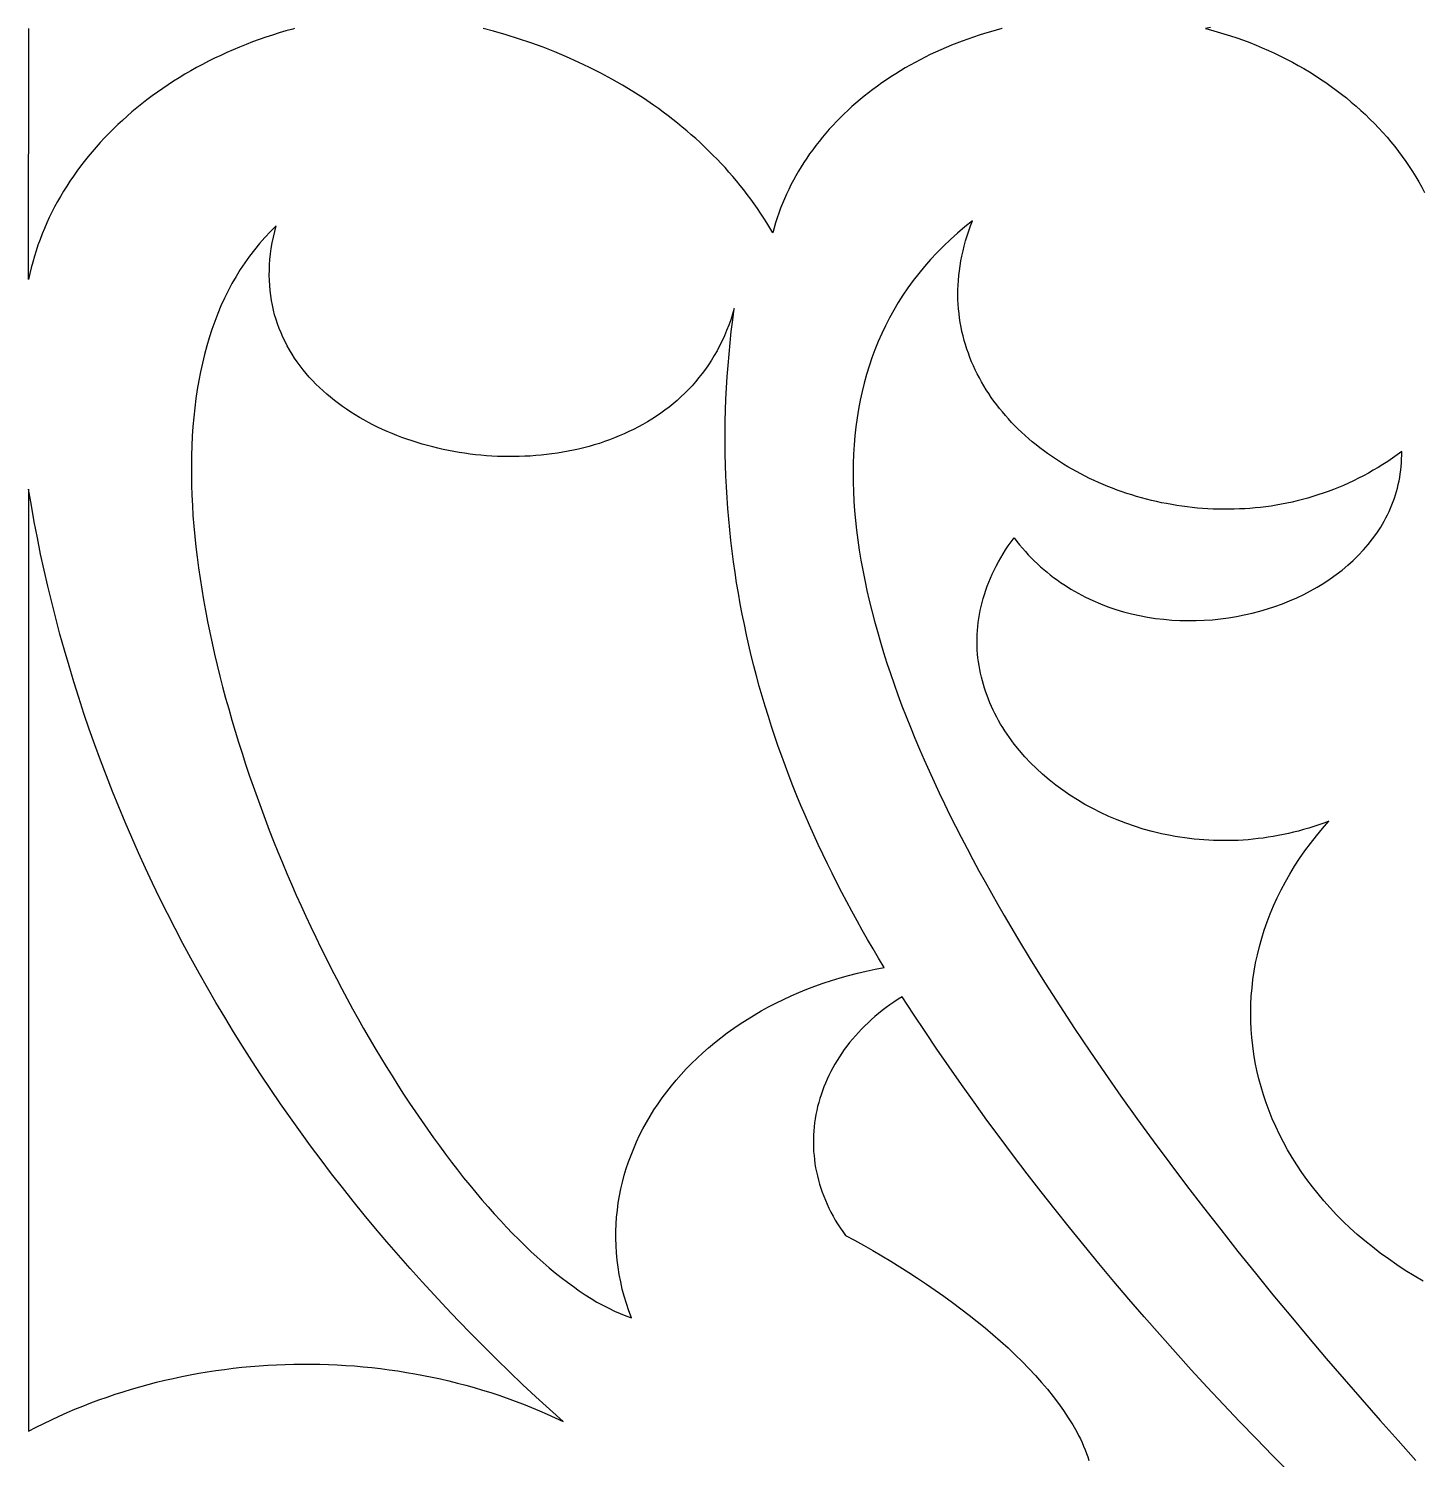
# Model space of a CAD drawing. Extents: x -4950 to -2150, y -1354 to 1346.
# Drawn here: x -3148.6 to -3002.2, y -154.7 to -4.4 of the extents above; entities that cross this region are included whole.
import ezdxf

# ---------------------------------------------------------------- set-up
doc = ezdxf.new("R2010")
doc.units = 0
doc.layers.add('LAYER_1', color=18, linetype='CONTINUOUS')

msp = doc.modelspace()

# ---------------------------------------------------------------- linework, layer by layer
at = {"layer": 'LAYER_1'}
for points in [[(-3120.69, -4.38), (-3120.85, -4.43), (-3121.58, -4.63), (-3122.29, -4.84), (-3123, -5.07), (-3123.71, -5.3), (-3124.41, -5.54), (-3125.1, -5.79), (-3125.78, -6.05), (-3126.46, -6.33), (-3127.12, -6.61), (-3127.79, -6.9), (-3128.44, -7.2), (-3129.09, -7.5), (-3129.72, -7.82), (-3130.35, -8.15), (-3130.98, -8.48), (-3131.59, -8.83), (-3132.2, -9.18), (-3132.79, -9.54), (-3133.38, -9.91), (-3133.96, -10.28), (-3134.53, -10.67), (-3135.09, -11.06), (-3135.65, -11.46), (-3136.19, -11.87), (-3136.73, -12.28), (-3137.25, -12.71), (-3137.77, -13.14), (-3138.27, -13.58), (-3138.77, -14.02), (-3139.25, -14.47), (-3139.73, -14.93), (-3140.2, -15.4), (-3140.65, -15.87), (-3141.1, -16.35), (-3141.53, -16.83), (-3141.95, -17.32), (-3142.37, -17.82), (-3142.77, -18.33), (-3143.16, -18.83), (-3143.54, -19.35), (-3143.91, -19.87), (-3144.27, -20.4), (-3144.61, -20.93), (-3144.95, -21.47), (-3145.27, -22.01), (-3145.58, -22.56), (-3145.88, -23.11), (-3146.17, -23.67), (-3146.44, -24.23), (-3146.7, -24.8), (-3146.95, -25.38), (-3147.19, -25.95), (-3147.41, -26.53), (-3147.63, -27.12), (-3147.82, -27.71), (-3148.01, -28.3), (-3148.18, -28.9), (-3148.34, -29.5), (-3148.48, -30.11), (-3148.62, -30.72), (-3148.61, -4.38)], [(-3046.35, -4.38), (-3046.38, -4.39), (-3046.98, -4.55), (-3047.59, -4.72), (-3048.19, -4.9), (-3048.78, -5.08), (-3049.37, -5.28), (-3049.96, -5.48), (-3050.54, -5.69), (-3051.11, -5.91), (-3051.68, -6.13), (-3052.24, -6.37), (-3052.8, -6.61), (-3053.35, -6.86), (-3053.9, -7.12), (-3054.44, -7.38), (-3054.97, -7.65), (-3055.49, -7.93), (-3056.01, -8.22), (-3056.53, -8.51), (-3057.03, -8.82), (-3057.53, -9.12), (-3058.03, -9.44), (-3058.51, -9.76), (-3058.99, -10.09), (-3059.46, -10.43), (-3059.93, -10.77), (-3060.38, -11.12), (-3060.83, -11.48), (-3061.27, -11.84), (-3061.71, -12.21), (-3062.13, -12.58), (-3062.55, -12.97), (-3062.96, -13.35), (-3063.36, -13.75), (-3063.75, -14.15), (-3064.13, -14.55), (-3064.51, -14.96), (-3064.88, -15.38), (-3065.23, -15.8), (-3065.58, -16.23), (-3065.92, -16.66), (-3066.25, -17.1), (-3066.57, -17.55), (-3066.88, -18), (-3067.18, -18.45), (-3067.47, -18.91), (-3067.75, -19.37), (-3068.02, -19.84), (-3068.28, -20.32), (-3068.53, -20.8), (-3068.77, -21.28), (-3069, -21.77), (-3069.22, -22.26), (-3069.43, -22.76), (-3069.63, -23.26), (-3069.81, -23.76), (-3069.99, -24.27), (-3070.15, -24.79), (-3070.31, -25.31), (-3070.45, -25.83), (-3070.75, -25.31), (-3071.07, -24.8), (-3071.39, -24.29), (-3071.72, -23.78), (-3072.06, -23.28), (-3072.4, -22.79), (-3072.76, -22.29), (-3073.12, -21.81), (-3073.49, -21.33), (-3073.87, -20.85), (-3074.26, -20.38), (-3074.65, -19.91), (-3075.05, -19.45), (-3075.46, -18.99), (-3075.88, -18.54), (-3076.3, -18.1), (-3076.74, -17.66), (-3077.18, -17.22), (-3077.62, -16.79), (-3078.08, -16.36), (-3078.54, -15.94), (-3079, -15.53), (-3079.48, -15.12), (-3079.96, -14.72), (-3080.45, -14.32), (-3080.94, -13.93), (-3081.44, -13.54), (-3081.95, -13.16), (-3082.46, -12.79), (-3082.98, -12.42), (-3084.04, -11.7), (-3085.13, -11), (-3086.23, -10.33), (-3087.36, -9.68), (-3088.51, -9.06), (-3089.69, -8.47), (-3090.88, -7.9), (-3092.1, -7.35), (-3093.33, -6.84), (-3094.58, -6.35), (-3095.85, -5.89), (-3097.14, -5.45), (-3098.45, -5.05), (-3099.77, -4.67), (-3100.88, -4.38)], [(-3024.47, -4.25), (-3024.99, -4.38), (-3024.47, -4.52), (-3023.76, -4.71), (-3023.06, -4.92), (-3022.37, -5.14), (-3021.69, -5.37), (-3021.01, -5.61), (-3020.34, -5.86), (-3019.68, -6.12), (-3019.02, -6.39), (-3018.37, -6.68), (-3017.73, -6.97), (-3017.1, -7.28), (-3016.48, -7.59), (-3015.86, -7.91), (-3015.25, -8.25), (-3014.65, -8.59), (-3014.06, -8.94), (-3013.48, -9.31), (-3012.91, -9.68), (-3012.35, -10.06), (-3011.79, -10.45), (-3011.25, -10.85), (-3010.71, -11.26), (-3010.19, -11.67), (-3009.67, -12.1), (-3009.17, -12.53), (-3008.67, -12.97), (-3008.19, -13.42), (-3007.71, -13.88), (-3007.25, -14.34), (-3006.8, -14.82), (-3006.35, -15.3), (-3005.92, -15.79), (-3005.51, -16.28), (-3005.1, -16.78), (-3004.7, -17.29), (-3004.32, -17.81), (-3003.95, -18.33), (-3003.59, -18.86), (-3003.24, -19.4), (-3002.91, -19.94), (-3002.58, -20.49), (-3002.27, -21.04), (-3001.98, -21.6)], [(-3002.13, -135.96), (-3003.08, -135.4), (-3004, -134.82), (-3004.9, -134.23), (-3005.78, -133.62), (-3006.63, -133), (-3007.46, -132.36), (-3008.26, -131.71), (-3009.04, -131.05), (-3009.79, -130.37), (-3010.51, -129.68), (-3011.21, -128.97), (-3011.89, -128.26), (-3012.54, -127.53), (-3013.16, -126.79), (-3013.76, -126.04), (-3014.33, -125.28), (-3014.88, -124.52), (-3015.4, -123.74), (-3015.89, -122.95), (-3016.36, -122.15), (-3016.8, -121.35), (-3017.22, -120.54), (-3017.61, -119.72), (-3017.97, -118.9), (-3018.3, -118.06), (-3018.61, -117.23), (-3018.9, -116.39), (-3019.15, -115.54), (-3019.38, -114.69), (-3019.58, -113.83), (-3019.76, -112.97), (-3019.91, -112.11), (-3020.03, -111.24), (-3020.12, -110.37), (-3020.19, -109.5), (-3020.23, -108.63), (-3020.24, -107.76), (-3020.22, -106.88), (-3020.18, -106.01), (-3020.1, -105.14), (-3020, -104.27), (-3019.88, -103.39), (-3019.72, -102.53), (-3019.54, -101.66), (-3019.32, -100.79), (-3019.08, -99.93), (-3018.81, -99.07), (-3018.52, -98.22), (-3018.19, -97.37), (-3017.83, -96.52), (-3017.45, -95.68), (-3017.04, -94.84), (-3016.6, -94.01), (-3016.13, -93.19), (-3015.63, -92.37), (-3015.1, -91.56), (-3014.54, -90.76), (-3013.96, -89.97), (-3013.34, -89.18), (-3012.7, -88.41), (-3012.02, -87.64), (-3012.55, -87.84), (-3013.09, -88.03), (-3013.62, -88.2), (-3014.15, -88.37), (-3014.68, -88.52), (-3015.22, -88.67), (-3015.75, -88.8), (-3016.28, -88.93), (-3016.81, -89.04), (-3017.34, -89.15), (-3017.87, -89.24), (-3018.4, -89.33), (-3018.93, -89.41), (-3019.46, -89.47), (-3019.98, -89.53), (-3020.51, -89.58), (-3021.03, -89.62), (-3021.55, -89.65), (-3022.07, -89.67), (-3022.59, -89.68), (-3023.11, -89.68), (-3023.63, -89.67), (-3024.14, -89.66), (-3024.65, -89.64), (-3025.16, -89.6), (-3025.67, -89.56), (-3026.17, -89.52), (-3026.67, -89.46), (-3027.17, -89.39), (-3027.67, -89.32), (-3028.16, -89.24), (-3028.65, -89.15), (-3029.62, -88.95), (-3030.58, -88.72), (-3031.52, -88.46), (-3032.45, -88.17), (-3033.36, -87.85), (-3034.26, -87.51), (-3035.14, -87.14), (-3036, -86.74), (-3036.84, -86.32), (-3037.66, -85.87), (-3038.45, -85.4), (-3039.23, -84.9), (-3039.98, -84.39), (-3040.71, -83.85), (-3041.42, -83.29), (-3042.1, -82.71), (-3042.75, -82.11), (-3043.38, -81.49), (-3043.97, -80.86), (-3044.54, -80.21), (-3045.08, -79.54), (-3045.59, -78.85), (-3045.83, -78.5), (-3046.06, -78.15), (-3046.29, -77.8), (-3046.51, -77.44), (-3046.72, -77.07), (-3046.92, -76.71), (-3047.11, -76.34), (-3047.29, -75.97), (-3047.47, -75.59), (-3047.63, -75.22), (-3047.79, -74.83), (-3047.94, -74.45), (-3048.08, -74.07), (-3048.21, -73.68), (-3048.32, -73.28), (-3048.43, -72.89), (-3048.53, -72.5), (-3048.63, -72.1), (-3048.71, -71.7), (-3048.78, -71.29), (-3048.84, -70.89), (-3048.89, -70.48), (-3048.93, -70.08), (-3048.96, -69.67), (-3048.98, -69.25), (-3048.98, -68.84), (-3048.98, -68.43), (-3048.97, -68.01), (-3048.94, -67.6), (-3048.91, -67.18), (-3048.86, -66.76), (-3048.8, -66.34), (-3048.73, -65.92), (-3048.65, -65.5), (-3048.56, -65.07), (-3048.45, -64.65), (-3048.34, -64.23), (-3048.21, -63.81), (-3048.07, -63.38), (-3047.92, -62.96), (-3047.75, -62.53), (-3047.57, -62.11), (-3047.38, -61.68), (-3047.18, -61.26), (-3046.97, -60.84), (-3046.74, -60.41), (-3046.5, -59.99), (-3046.24, -59.57), (-3045.98, -59.15), (-3045.7, -58.72), (-3045.4, -58.3), (-3045.09, -57.88), (-3044.81, -58.25), (-3044.52, -58.62), (-3044.22, -58.97), (-3043.91, -59.32), (-3043.6, -59.65), (-3043.29, -59.98), (-3042.97, -60.3), (-3042.64, -60.61), (-3042.31, -60.91), (-3041.97, -61.21), (-3041.63, -61.49), (-3041.29, -61.77), (-3040.94, -62.04), (-3040.58, -62.3), (-3040.22, -62.55), (-3039.86, -62.79), (-3039.49, -63.03), (-3039.12, -63.26), (-3038.75, -63.48), (-3038.37, -63.69), (-3037.99, -63.9), (-3037.6, -64.09), (-3037.21, -64.28), (-3036.82, -64.46), (-3036.03, -64.8), (-3035.23, -65.11), (-3034.41, -65.39), (-3033.59, -65.63), (-3032.76, -65.85), (-3031.92, -66.04), (-3031.08, -66.2), (-3030.23, -66.33), (-3029.38, -66.43), (-3028.53, -66.51), (-3027.67, -66.55), (-3026.82, -66.57), (-3025.97, -66.56), (-3025.11, -66.53), (-3024.26, -66.47), (-3023.42, -66.38), (-3022.58, -66.27), (-3021.74, -66.13), (-3020.91, -65.97), (-3020.09, -65.78), (-3019.28, -65.57), (-3018.48, -65.33), (-3017.69, -65.08), (-3016.91, -64.79), (-3016.15, -64.49), (-3015.4, -64.16), (-3014.66, -63.81), (-3013.94, -63.44), (-3013.24, -63.04), (-3012.56, -62.63), (-3011.9, -62.19), (-3011.26, -61.73), (-3010.64, -61.26), (-3010.04, -60.76), (-3009.46, -60.24), (-3008.92, -59.71), (-3008.39, -59.15), (-3007.9, -58.58), (-3007.43, -57.99), (-3006.99, -57.38), (-3006.78, -57.07), (-3006.58, -56.75), (-3006.39, -56.43), (-3006.21, -56.11), (-3006.03, -55.78), (-3005.86, -55.45), (-3005.7, -55.11), (-3005.55, -54.77), (-3005.41, -54.42), (-3005.27, -54.07), (-3005.15, -53.72), (-3005.03, -53.36), (-3004.92, -53), (-3004.82, -52.64), (-3004.74, -52.27), (-3004.66, -51.9), (-3004.59, -51.52), (-3004.53, -51.14), (-3004.48, -50.76), (-3004.44, -50.37), (-3004.41, -49.98), (-3004.39, -49.59), (-3004.38, -49.19), (-3004.38, -48.79), (-3004.87, -49.15), (-3005.36, -49.5), (-3005.85, -49.84), (-3006.35, -50.16), (-3006.86, -50.48), (-3007.37, -50.78), (-3007.88, -51.07), (-3008.39, -51.35), (-3008.91, -51.62), (-3009.43, -51.88), (-3009.96, -52.12), (-3010.49, -52.36), (-3011.02, -52.58), (-3011.55, -52.8), (-3012.09, -53), (-3012.63, -53.19), (-3013.17, -53.37), (-3013.71, -53.54), (-3014.25, -53.7), (-3014.8, -53.85), (-3015.35, -53.99), (-3015.9, -54.12), (-3016.45, -54.23), (-3017, -54.34), (-3017.55, -54.44), (-3018.1, -54.53), (-3018.66, -54.6), (-3019.21, -54.67), (-3019.76, -54.73), (-3020.32, -54.78), (-3020.87, -54.82), (-3021.43, -54.84), (-3021.98, -54.86), (-3022.53, -54.87), (-3023.09, -54.87), (-3023.64, -54.87), (-3024.19, -54.85), (-3024.74, -54.82), (-3025.29, -54.78), (-3025.83, -54.74), (-3026.38, -54.69), (-3026.92, -54.62), (-3027.46, -54.55), (-3028, -54.47), (-3028.54, -54.38), (-3029.07, -54.28), (-3029.6, -54.18), (-3030.13, -54.06), (-3030.66, -53.94), (-3031.18, -53.81), (-3031.7, -53.67), (-3032.22, -53.53), (-3032.73, -53.37), (-3033.24, -53.21), (-3033.75, -53.04), (-3034.25, -52.86), (-3034.74, -52.67), (-3035.24, -52.48), (-3035.72, -52.28), (-3036.21, -52.07), (-3036.69, -51.85), (-3037.16, -51.63), (-3037.63, -51.4), (-3038.09, -51.16), (-3038.55, -50.92), (-3039, -50.67), (-3039.45, -50.41), (-3039.89, -50.14), (-3040.32, -49.87), (-3040.75, -49.59), (-3041.17, -49.31), (-3041.59, -49.01), (-3042, -48.71), (-3042.4, -48.41), (-3042.79, -48.1), (-3043.18, -47.78), (-3043.56, -47.46), (-3043.93, -47.13), (-3044.3, -46.79), (-3044.66, -46.45), (-3045.01, -46.1), (-3045.35, -45.75), (-3045.68, -45.39), (-3046, -45.02), (-3046.32, -44.65), (-3046.62, -44.28), (-3046.92, -43.9), (-3047.21, -43.51), (-3047.49, -43.12), (-3047.76, -42.72), (-3048.02, -42.32), (-3048.27, -41.91), (-3048.51, -41.5), (-3048.74, -41.08), (-3048.96, -40.66), (-3049.17, -40.24), (-3049.37, -39.81), (-3049.56, -39.37), (-3049.74, -38.93), (-3049.9, -38.49), (-3050.06, -38.04), (-3050.2, -37.58), (-3050.34, -37.13), (-3050.46, -36.67), (-3050.57, -36.2), (-3050.66, -35.73), (-3050.75, -35.26), (-3050.82, -34.78), (-3050.88, -34.3), (-3050.93, -33.82), (-3050.97, -33.33), (-3050.99, -32.84), (-3051, -32.34), (-3050.99, -31.84), (-3050.97, -31.34), (-3050.94, -30.84), (-3050.9, -30.33), (-3050.84, -29.82), (-3050.77, -29.3), (-3050.68, -28.79), (-3050.58, -28.27), (-3050.46, -27.74), (-3050.33, -27.22), (-3050.19, -26.69), (-3050.03, -26.16), (-3049.85, -25.63), (-3049.66, -25.09), (-3049.45, -24.56), (-3050.26, -25.21), (-3051.04, -25.87), (-3051.79, -26.54), (-3052.51, -27.23), (-3053.2, -27.93), (-3053.87, -28.64), (-3054.5, -29.36), (-3055.11, -30.1), (-3055.69, -30.85), (-3056.24, -31.61), (-3056.77, -32.38), (-3057.27, -33.17), (-3057.74, -33.96), (-3058.19, -34.77), (-3058.61, -35.59), (-3059, -36.42), (-3059.37, -37.26), (-3059.72, -38.11), (-3060.03, -38.97), (-3060.33, -39.84), (-3060.6, -40.72), (-3060.84, -41.61), (-3061.06, -42.51), (-3061.26, -43.42), (-3061.43, -44.34), (-3061.58, -45.27), (-3061.71, -46.21), (-3061.81, -47.16), (-3061.89, -48.11), (-3061.95, -49.08), (-3061.99, -50.05), (-3062, -51.03), (-3062, -52.02), (-3061.97, -53.02), (-3061.92, -54.02), (-3061.85, -55.03), (-3061.76, -56.05), (-3061.64, -57.08), (-3061.51, -58.12), (-3061.36, -59.16), (-3061.19, -60.21), (-3061, -61.26), (-3060.79, -62.32), (-3060.56, -63.39), (-3060.31, -64.47), (-3060.05, -65.55), (-3059.76, -66.63), (-3059.46, -67.72), (-3059.14, -68.82), (-3058.81, -69.92), (-3058.45, -71.03), (-3058.08, -72.14), (-3057.69, -73.26), (-3057.29, -74.38), (-3056.87, -75.51), (-3056.43, -76.64), (-3055.98, -77.77), (-3055.51, -78.91), (-3055.03, -80.06), (-3054.53, -81.2), (-3054.02, -82.35), (-3053.49, -83.51), (-3052.95, -84.66), (-3052.4, -85.82), (-3051.83, -86.99), (-3051.25, -88.15), (-3050.65, -89.32), (-3050.04, -90.49), (-3049.42, -91.66), (-3048.79, -92.84), (-3048.14, -94.01), (-3047.48, -95.19), (-3046.81, -96.37), (-3046.13, -97.55), (-3045.44, -98.74), (-3044.74, -99.92), (-3043.3, -102.29), (-3041.82, -104.66), (-3040.3, -107.03), (-3038.74, -109.41), (-3037.15, -111.78), (-3035.53, -114.15), (-3033.87, -116.51), (-3032.19, -118.87), (-3030.47, -121.22), (-3028.74, -123.56), (-3026.98, -125.9), (-3025.2, -128.22), (-3023.39, -130.53), (-3021.58, -132.83), (-3019.74, -135.11), (-3017.9, -137.38), (-3016.04, -139.63), (-3014.17, -141.86), (-3012.3, -144.07), (-3010.41, -146.26), (-3008.53, -148.43), (-3006.65, -150.57), (-3004.76, -152.69), (-3002.88, -154.78)], [(-3016.19, -156.03), (-3017.94, -154.27), (-3019.68, -152.49), (-3021.4, -150.7), (-3023.11, -148.89), (-3024.81, -147.08), (-3026.49, -145.25), (-3028.15, -143.41), (-3029.79, -141.56), (-3031.42, -139.7), (-3033.03, -137.84), (-3034.62, -135.97), (-3036.19, -134.09), (-3037.74, -132.21), (-3039.27, -130.33), (-3040.78, -128.44), (-3042.26, -126.56), (-3043.72, -124.67), (-3045.15, -122.79), (-3046.56, -120.91), (-3047.95, -119.03), (-3049.3, -117.16), (-3050.63, -115.29), (-3051.93, -113.43), (-3053.21, -111.57), (-3054.45, -109.73), (-3055.66, -107.89), (-3056.84, -106.07), (-3057.28, -106.34), (-3057.71, -106.63), (-3058.13, -106.92), (-3058.54, -107.22), (-3058.94, -107.52), (-3059.33, -107.83), (-3059.71, -108.15), (-3060.08, -108.47), (-3060.44, -108.8), (-3060.79, -109.14), (-3061.12, -109.48), (-3061.45, -109.82), (-3061.77, -110.18), (-3062.08, -110.53), (-3062.37, -110.89), (-3062.66, -111.26), (-3062.93, -111.63), (-3063.2, -112), (-3063.45, -112.38), (-3063.69, -112.77), (-3063.92, -113.15), (-3064.14, -113.54), (-3064.35, -113.94), (-3064.55, -114.34), (-3064.74, -114.74), (-3064.91, -115.14), (-3065.08, -115.55), (-3065.23, -115.96), (-3065.37, -116.37), (-3065.51, -116.78), (-3065.62, -117.2), (-3065.73, -117.62), (-3065.83, -118.04), (-3065.91, -118.46), (-3065.99, -118.89), (-3066.05, -119.31), (-3066.1, -119.74), (-3066.14, -120.17), (-3066.16, -120.6), (-3066.18, -121.03), (-3066.18, -121.46), (-3066.17, -121.89), (-3066.15, -122.32), (-3066.11, -122.75), (-3066.07, -123.18), (-3066.01, -123.61), (-3065.94, -124.04), (-3065.85, -124.47), (-3065.76, -124.9), (-3065.65, -125.33), (-3065.53, -125.76), (-3065.4, -126.18), (-3065.25, -126.61), (-3065.09, -127.03), (-3064.92, -127.45), (-3064.74, -127.87), (-3064.54, -128.29), (-3064.33, -128.7), (-3064.11, -129.12), (-3063.88, -129.53), (-3063.63, -129.93), (-3063.37, -130.34), (-3063.09, -130.74), (-3062.81, -131.14), (-3061.86, -131.65), (-3060.9, -132.18), (-3059.95, -132.73), (-3059, -133.29), (-3058.05, -133.86), (-3057.1, -134.44), (-3056.16, -135.04), (-3055.23, -135.65), (-3054.3, -136.26), (-3053.38, -136.89), (-3052.47, -137.53), (-3051.58, -138.18), (-3050.69, -138.84), (-3049.82, -139.51), (-3048.97, -140.19), (-3048.13, -140.87), (-3047.31, -141.56), (-3046.51, -142.26), (-3045.73, -142.97), (-3044.98, -143.68), (-3044.24, -144.39), (-3043.54, -145.12), (-3042.86, -145.85), (-3042.2, -146.58), (-3041.58, -147.31), (-3040.98, -148.05), (-3040.42, -148.79), (-3039.89, -149.54), (-3039.4, -150.29), (-3038.94, -151.03), (-3038.52, -151.78), (-3038.32, -152.16), (-3038.13, -152.53), (-3037.96, -152.91), (-3037.79, -153.29), (-3037.63, -153.66), (-3037.49, -154.04), (-3037.35, -154.41), (-3037.23, -154.79)]]:
    msp.add_lwpolyline(points, dxfattribs=at)
for points in [[(-3085.28, -139.82), (-3085.57, -139.06), (-3085.82, -138.3), (-3086.05, -137.54), (-3086.25, -136.78), (-3086.42, -136.02), (-3086.57, -135.25), (-3086.7, -134.49), (-3086.79, -133.73), (-3086.86, -132.98), (-3086.91, -132.22), (-3086.93, -131.47), (-3086.93, -130.71), (-3086.9, -129.96), (-3086.85, -129.22), (-3086.77, -128.48), (-3086.67, -127.74), (-3086.55, -127), (-3086.41, -126.27), (-3086.24, -125.55), (-3086.04, -124.83), (-3085.83, -124.11), (-3085.59, -123.4), (-3085.33, -122.7), (-3085.05, -122), (-3084.75, -121.31), (-3084.43, -120.63), (-3084.08, -119.95), (-3083.72, -119.28), (-3083.33, -118.62), (-3082.93, -117.97), (-3082.5, -117.32), (-3082.05, -116.69), (-3081.59, -116.06), (-3081.1, -115.45), (-3080.6, -114.84), (-3080.07, -114.24), (-3079.53, -113.66), (-3078.97, -113.08), (-3078.39, -112.52), (-3077.8, -111.97), (-3077.18, -111.43), (-3076.55, -110.9), (-3075.9, -110.38), (-3075.24, -109.88), (-3074.55, -109.39), (-3073.86, -108.91), (-3073.14, -108.45), (-3072.41, -108), (-3071.66, -107.57), (-3070.9, -107.15), (-3070.12, -106.75), (-3069.33, -106.36), (-3068.52, -105.99), (-3067.7, -105.63), (-3066.87, -105.29), (-3066.02, -104.96), (-3065.15, -104.66), (-3064.27, -104.37), (-3063.38, -104.1), (-3062.48, -103.84), (-3061.56, -103.61), (-3060.63, -103.39), (-3059.69, -103.19), (-3058.74, -103.02), (-3059.33, -102.04), (-3059.91, -101.06), (-3060.48, -100.07), (-3061.04, -99.08), (-3061.59, -98.09), (-3062.14, -97.1), (-3062.67, -96.11), (-3063.2, -95.11), (-3063.71, -94.11), (-3064.22, -93.1), (-3064.71, -92.1), (-3065.2, -91.09), (-3065.68, -90.07), (-3066.14, -89.06), (-3066.6, -88.04), (-3067.04, -87.02), (-3067.48, -85.99), (-3067.9, -84.96), (-3068.32, -83.93), (-3068.72, -82.9), (-3069.11, -81.86), (-3069.5, -80.82), (-3069.87, -79.78), (-3070.23, -78.73), (-3070.58, -77.68), (-3070.91, -76.63), (-3071.24, -75.57), (-3071.55, -74.51), (-3071.86, -73.44), (-3072.15, -72.37), (-3072.43, -71.3), (-3072.7, -70.23), (-3072.96, -69.15), (-3073.2, -68.07), (-3073.43, -66.98), (-3073.65, -65.89), (-3073.86, -64.8), (-3074.06, -63.7), (-3074.24, -62.6), (-3074.41, -61.5), (-3074.57, -60.39), (-3074.71, -59.28), (-3074.85, -58.16), (-3074.97, -57.04), (-3075.07, -55.92), (-3075.17, -54.79), (-3075.25, -53.66), (-3075.31, -52.53), (-3075.37, -51.39), (-3075.41, -50.24), (-3075.43, -49.1), (-3075.44, -47.94), (-3075.44, -46.79), (-3075.43, -45.63), (-3075.4, -44.46), (-3075.36, -43.3), (-3075.3, -42.12), (-3075.23, -40.94), (-3075.14, -39.76), (-3075.04, -38.58), (-3074.93, -37.39), (-3074.8, -36.19), (-3074.65, -34.99), (-3074.49, -33.79), (-3074.67, -34.39), (-3074.86, -34.97), (-3075.07, -35.55), (-3075.29, -36.11), (-3075.52, -36.66), (-3075.77, -37.19), (-3076.03, -37.72), (-3076.3, -38.23), (-3076.59, -38.73), (-3076.88, -39.22), (-3077.19, -39.69), (-3077.52, -40.15), (-3077.85, -40.61), (-3078.2, -41.04), (-3078.55, -41.47), (-3078.92, -41.89), (-3079.3, -42.29), (-3079.69, -42.68), (-3080.09, -43.06), (-3080.5, -43.43), (-3080.91, -43.79), (-3081.34, -44.13), (-3081.78, -44.46), (-3082.22, -44.79), (-3082.67, -45.1), (-3083.14, -45.4), (-3083.6, -45.68), (-3084.08, -45.96), (-3084.56, -46.22), (-3085.06, -46.48), (-3085.55, -46.72), (-3086.06, -46.95), (-3086.57, -47.17), (-3087.08, -47.38), (-3087.61, -47.58), (-3088.13, -47.77), (-3088.66, -47.95), (-3089.2, -48.11), (-3089.74, -48.27), (-3090.29, -48.41), (-3090.84, -48.55), (-3091.39, -48.67), (-3091.95, -48.78), (-3092.51, -48.89), (-3093.07, -48.98), (-3093.64, -49.06), (-3094.2, -49.13), (-3094.77, -49.19), (-3095.34, -49.24), (-3095.92, -49.28), (-3096.49, -49.31), (-3097.07, -49.33), (-3097.64, -49.34), (-3098.22, -49.34), (-3098.8, -49.33), (-3099.37, -49.32), (-3099.95, -49.29), (-3100.52, -49.25), (-3101.1, -49.2), (-3101.67, -49.14), (-3102.24, -49.07), (-3102.81, -48.99), (-3103.38, -48.9), (-3103.94, -48.81), (-3104.5, -48.7), (-3105.06, -48.59), (-3105.62, -48.46), (-3106.17, -48.33), (-3106.72, -48.18), (-3107.27, -48.03), (-3107.81, -47.87), (-3108.34, -47.7), (-3108.88, -47.51), (-3109.4, -47.33), (-3109.92, -47.13), (-3110.44, -46.92), (-3110.95, -46.7), (-3111.45, -46.48), (-3111.95, -46.25), (-3112.44, -46), (-3112.92, -45.75), (-3113.4, -45.49), (-3113.86, -45.22), (-3114.32, -44.95), (-3114.77, -44.66), (-3115.22, -44.37), (-3115.65, -44.07), (-3116.08, -43.76), (-3116.5, -43.44), (-3116.9, -43.11), (-3117.3, -42.78), (-3117.69, -42.43), (-3118.06, -42.08), (-3118.43, -41.72), (-3118.79, -41.36), (-3119.13, -40.98), (-3119.46, -40.6), (-3119.78, -40.21), (-3120.09, -39.81), (-3120.39, -39.4), (-3120.67, -38.99), (-3120.94, -38.57), (-3121.2, -38.14), (-3121.45, -37.7), (-3121.68, -37.26), (-3121.9, -36.81), (-3122.1, -36.35), (-3122.29, -35.88), (-3122.46, -35.41), (-3122.62, -34.93), (-3122.77, -34.44), (-3122.89, -33.95), (-3123.01, -33.45), (-3123.1, -32.94), (-3123.18, -32.42), (-3123.24, -31.9), (-3123.29, -31.37), (-3123.32, -30.83), (-3123.33, -30.29), (-3123.32, -29.74), (-3123.3, -29.18), (-3123.26, -28.62), (-3123.2, -28.05), (-3123.12, -27.47), (-3123.02, -26.89), (-3122.9, -26.3), (-3122.76, -25.71), (-3122.6, -25.1), (-3123.21, -25.7), (-3123.8, -26.32), (-3124.36, -26.95), (-3124.9, -27.61), (-3125.41, -28.28), (-3125.91, -28.97), (-3126.38, -29.68), (-3126.83, -30.41), (-3127.26, -31.16), (-3127.66, -31.92), (-3128.04, -32.7), (-3128.41, -33.5), (-3128.75, -34.31), (-3129.07, -35.14), (-3129.37, -35.99), (-3129.64, -36.85), (-3129.9, -37.72), (-3130.14, -38.61), (-3130.36, -39.51), (-3130.56, -40.43), (-3130.74, -41.36), (-3130.9, -42.3), (-3131.04, -43.25), (-3131.16, -44.22), (-3131.27, -45.2), (-3131.35, -46.19), (-3131.42, -47.19), (-3131.47, -48.2), (-3131.51, -49.22), (-3131.52, -50.25), (-3131.52, -51.29), (-3131.5, -52.34), (-3131.46, -53.4), (-3131.41, -54.47), (-3131.35, -55.54), (-3131.26, -56.63), (-3131.16, -57.72), (-3131.05, -58.81), (-3130.92, -59.92), (-3130.77, -61.03), (-3130.61, -62.14), (-3130.43, -63.26), (-3130.24, -64.39), (-3130.04, -65.52), (-3129.82, -66.66), (-3129.59, -67.8), (-3129.35, -68.94), (-3129.09, -70.09), (-3128.82, -71.23), (-3128.53, -72.39), (-3128.24, -73.54), (-3127.93, -74.7), (-3127.6, -75.85), (-3127.27, -77.01), (-3126.93, -78.17), (-3126.57, -79.33), (-3126.2, -80.49), (-3125.82, -81.65), (-3125.43, -82.81), (-3125.03, -83.96), (-3124.62, -85.12), (-3124.2, -86.27), (-3123.77, -87.42), (-3123.33, -88.57), (-3122.88, -89.72), (-3122.42, -90.86), (-3121.95, -92), (-3121.48, -93.13), (-3120.99, -94.26), (-3120.5, -95.39), (-3120, -96.51), (-3119.49, -97.62), (-3118.97, -98.73), (-3118.44, -99.83), (-3117.91, -100.93), (-3117.37, -102.02), (-3116.83, -103.1), (-3116.27, -104.17), (-3115.71, -105.24), (-3115.15, -106.29), (-3114.58, -107.34), (-3114, -108.38), (-3113.42, -109.41), (-3112.83, -110.43), (-3112.24, -111.44), (-3111.64, -112.43), (-3111.04, -113.42), (-3110.44, -114.4), (-3109.83, -115.36), (-3109.22, -116.31), (-3108.6, -117.25), (-3107.98, -118.18), (-3107.35, -119.09), (-3106.73, -119.99), (-3106.1, -120.88), (-3105.47, -121.75), (-3104.83, -122.6), (-3104.2, -123.44), (-3103.56, -124.27), (-3102.92, -125.08), (-3102.28, -125.87), (-3101.64, -126.65), (-3100.99, -127.41), (-3100.35, -128.15), (-3099.71, -128.88), (-3099.06, -129.58), (-3098.42, -130.27), (-3097.77, -130.94), (-3097.13, -131.59), (-3096.49, -132.22), (-3095.85, -132.83), (-3095.2, -133.42), (-3094.56, -133.99), (-3093.93, -134.54), (-3093.29, -135.07), (-3092.66, -135.58), (-3092.02, -136.06), (-3091.39, -136.52), (-3090.77, -136.96), (-3090.14, -137.38), (-3089.52, -137.77), (-3088.91, -138.14), (-3088.29, -138.48), (-3087.68, -138.8), (-3087.08, -139.1), (-3086.47, -139.36), (-3085.88, -139.61)], [(-3148.62, -151.71), (-3147.82, -151.3), (-3147.02, -150.89), (-3146.21, -150.5), (-3145.4, -150.13), (-3144.58, -149.76), (-3143.75, -149.41), (-3142.92, -149.07), (-3142.08, -148.74), (-3141.23, -148.43), (-3140.38, -148.12), (-3139.53, -147.83), (-3138.67, -147.56), (-3137.81, -147.29), (-3136.94, -147.04), (-3136.06, -146.8), (-3135.18, -146.57), (-3134.3, -146.36), (-3133.42, -146.16), (-3132.53, -145.97), (-3131.64, -145.79), (-3130.74, -145.63), (-3129.85, -145.48), (-3128.95, -145.34), (-3128.04, -145.22), (-3127.14, -145.1), (-3126.23, -145), (-3125.32, -144.92), (-3124.41, -144.84), (-3123.5, -144.78), (-3122.59, -144.73), (-3121.68, -144.69), (-3120.77, -144.67), (-3119.85, -144.66), (-3118.94, -144.66), (-3118.02, -144.68), (-3117.11, -144.7), (-3116.2, -144.74), (-3115.28, -144.8), (-3114.37, -144.86), (-3113.46, -144.94), (-3112.55, -145.03), (-3111.64, -145.14), (-3110.74, -145.25), (-3109.83, -145.38), (-3108.93, -145.53), (-3108.03, -145.68), (-3107.13, -145.85), (-3106.24, -146.03), (-3105.34, -146.22), (-3104.46, -146.43), (-3103.57, -146.65), (-3102.69, -146.88), (-3101.81, -147.13), (-3100.94, -147.39), (-3100.07, -147.66), (-3099.21, -147.94), (-3098.35, -148.24), (-3097.49, -148.55), (-3096.64, -148.87), (-3095.8, -149.21), (-3094.96, -149.56), (-3094.13, -149.92), (-3093.3, -150.29), (-3092.48, -150.68), (-3093.91, -149.39), (-3095.32, -148.1), (-3096.72, -146.79), (-3098.1, -145.48), (-3099.46, -144.16), (-3100.81, -142.82), (-3102.14, -141.48), (-3103.45, -140.13), (-3104.75, -138.76), (-3106.03, -137.39), (-3107.29, -136.01), (-3108.54, -134.63), (-3109.77, -133.23), (-3110.98, -131.82), (-3112.18, -130.41), (-3113.36, -128.98), (-3114.52, -127.55), (-3115.66, -126.11), (-3116.79, -124.66), (-3117.9, -123.21), (-3118.99, -121.74), (-3120.06, -120.27), (-3121.12, -118.79), (-3122.16, -117.31), (-3123.18, -115.81), (-3124.18, -114.31), (-3125.17, -112.8), (-3126.14, -111.28), (-3127.09, -109.76), (-3128.02, -108.23), (-3128.94, -106.69), (-3129.83, -105.15), (-3130.71, -103.6), (-3131.57, -102.04), (-3132.41, -100.47), (-3133.23, -98.9), (-3134.04, -97.33), (-3134.83, -95.74), (-3135.59, -94.16), (-3136.34, -92.56), (-3137.07, -90.96), (-3137.79, -89.35), (-3138.48, -87.74), (-3139.15, -86.12), (-3139.81, -84.5), (-3140.45, -82.87), (-3141.06, -81.24), (-3141.66, -79.6), (-3142.24, -77.96), (-3142.8, -76.31), (-3143.35, -74.66), (-3143.87, -73), (-3144.37, -71.33), (-3144.86, -69.67), (-3145.32, -68), (-3145.76, -66.32), (-3146.19, -64.64), (-3146.6, -62.96), (-3146.98, -61.27), (-3147.35, -59.58), (-3147.69, -57.88), (-3148.02, -56.18), (-3148.33, -54.48), (-3148.62, -52.77)]]:
    msp.add_lwpolyline(points, close=True, dxfattribs=at)

doc.saveas('drawing.dxf')
